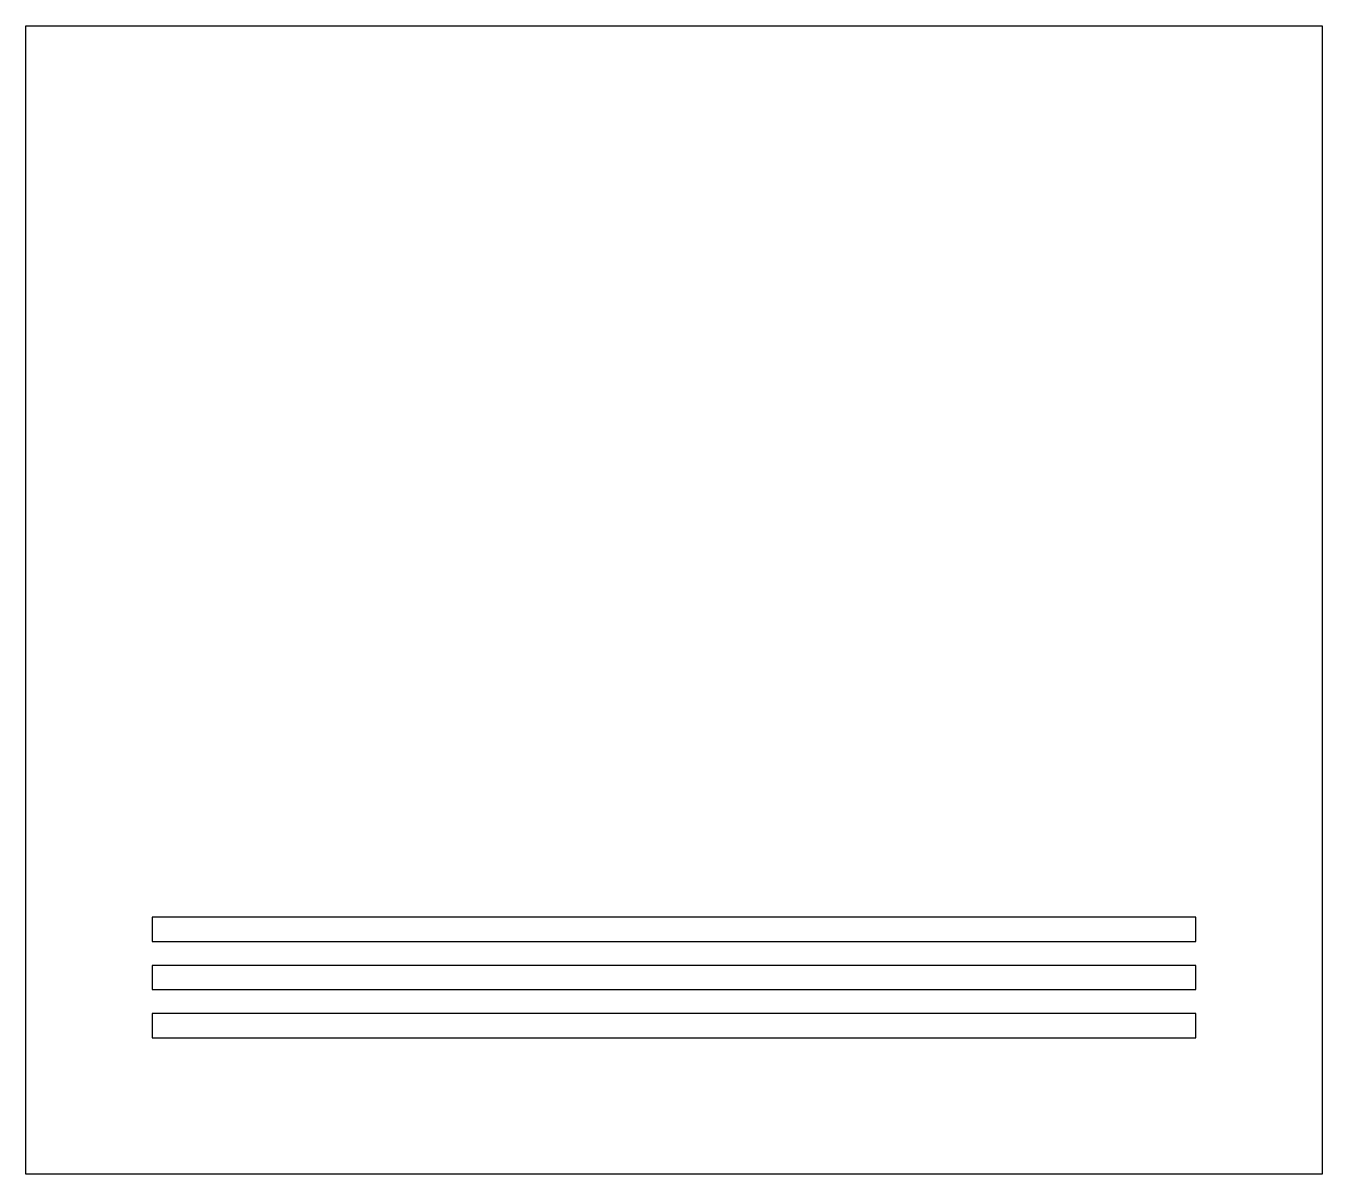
# Model space of a CAD drawing. Header units: millimetres. Extents: x 0 to 161, y 0 to 143.
import ezdxf

# ---------------------------------------------------------------- set-up
doc = ezdxf.new("R2010")
doc.units = ezdxf.units.MM

msp = doc.modelspace()

# ---------------------------------------------------------------- linework, layer by layer
at = {"layer": 'INTERIOR_PROFILES'}
for points in [[(145.71, 31.98), (15.71, 31.98), (15.71, 28.98), (145.71, 28.98)], [(145.71, 25.98), (15.71, 25.98), (15.71, 22.98), (145.71, 22.98)], [(15.71, 19.98), (15.71, 16.98), (145.71, 16.98), (145.71, 19.98)]]:
    msp.add_lwpolyline(points, close=True, dxfattribs=at)
at = {"layer": 'OUTER_PROFILES'}
msp.add_lwpolyline([(161.43, 0), (0, 0), (0, 143), (161.43, 143)], close=True, dxfattribs=at)

doc.saveas('drawing.dxf')
